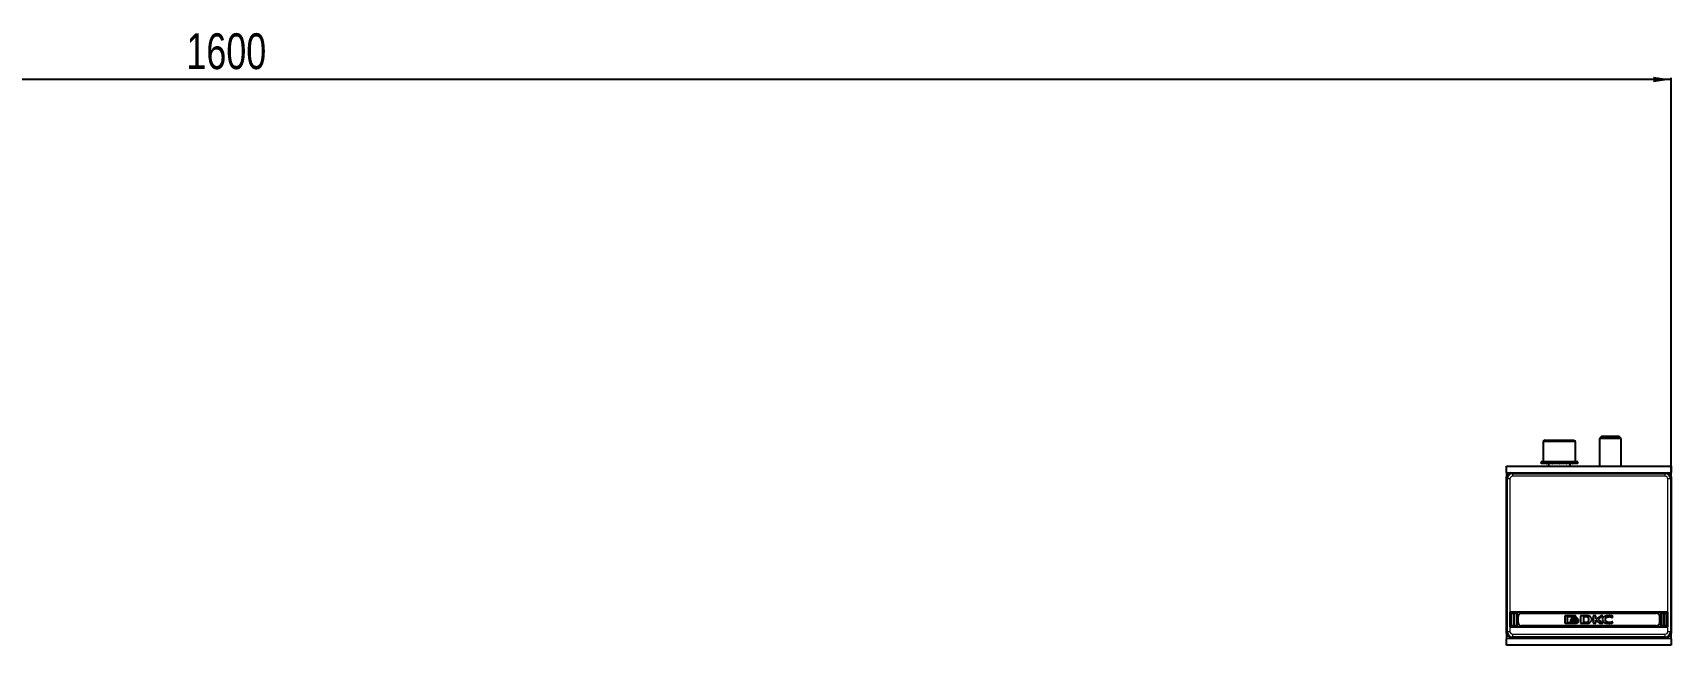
# Model space of a CAD drawing. Header units: millimetres. Extents: x -99 to 5725, y -1571 to 671.
# Drawn here: x 820 to 1736, y 166 to 508 of the extents above; entities that cross this region are included whole.
import ezdxf

# ---------------------------------------------------------------- set-up
doc = ezdxf.new("R2010")
doc.units = ezdxf.units.MM
doc.layers.add('FORMAT', color=7, linetype='Continuous')
doc.styles.add('SLDTEXTSTYLE0', font='TXT', dxfattribs={"width": 0.75})
doc.dimstyles.new('SLDDIMSTYLE0', dxfattribs={"dimtxt": 20, "dimasz": 10, "dimexe": 0, "dimexo": 0.0625, "dimgap": 5, "dimtad": 2, "dimdec": 1, "dimrnd": 1e-09, "dimzin": 12, "dimdsep": 46, "dimtxsty": 'SLDTEXTSTYLE0', "dimsah": 1, "dimcen": 0.09, "dimadec": 0, "dimazin": 3, "dimtfac": 1, "dimtofl": 0, "dimtmove": 0, "dimatfit": 3, "dimfxl": 0, "dimfrac": 2, "dimtolj": 1, "dimtzin": 12, "dimarcsym": 0})

# ---------------------------------------------------------------- blocks, each defined once
blk = doc.blocks.new('_D_3')
at = {"layer": 'FORMAT'}
for p, q in [((135.65, 260.44), (135.65, 483.37)), ((1735.65, 482.37), (135.65, 482.37)), ((1735.65, 260.44), (1735.65, 483.37))]:
    blk.add_line(p, q, dxfattribs=at)
for points in [[(135.65, 482.37), (145.65, 480.83), (145.65, 483.9)], [(1735.65, 482.37), (1725.65, 483.9), (1725.65, 480.83)]]:
    blk.add_solid(points, dxfattribs=at)
at = {"layer": 'FORMAT', "insert": (906.09, 508.15), "char_height": 20, "attachment_point": 1, "style": 'SLDTEXTSTYLE0'}
blk.add_mtext('1600', dxfattribs=at)

msp = doc.modelspace()

# ---------------------------------------------------------------- linework, layer by layer
at = {"color": 7, "linetype": 'Continuous', "lineweight": 25}
for p, q in [((1664.15, 279.95), (1664.15, 268.95)), ((1665.15, 280.95), (1673.59, 280.95)), ((1673.59, 280.95), (1681.15, 280.95)), ((1682.15, 268.95), (1682.15, 279.95)), ((1696.72, 282.95), (1695.65, 281.88)), ((1695.65, 281.88), (1695.65, 266.45)), ((1707.65, 281.88), (1695.65, 281.88)), ((1706.57, 282.95), (1696.72, 282.95)), ((1707.65, 281.88), (1706.57, 282.95)), ((1707.65, 266.45), (1707.65, 281.88)), ((1643.65, 262.95), (1643.65, 266.45)), ((1643.65, 266.45), (1735.65, 266.45)), ((1662.9, 268.95), (1662.9, 267.95)), ((1662.9, 268.95), (1662.9, 268.7)), ((1663.72, 268.95), (1662.9, 268.95)), ((1662.9, 268.95), (1662.9, 268.95)), ((1662.9, 267.95), (1662.9, 268.2)), ((1663.72, 267.95), (1662.9, 267.95)), ((1662.9, 267.95), (1662.9, 267.95)), ((1663.72, 268.95), (1663.82, 268.95)), ((1663.72, 267.95), (1663.82, 267.95)), ((1663.82, 268.95), (1663.82, 268.7)), ((1665.97, 268.95), (1663.82, 268.95)), ((1663.82, 267.95), (1663.82, 268.2)), ((1665.97, 267.95), (1663.82, 267.95)), ((1665.97, 268.95), (1666.15, 268.95)), ((1665.97, 267.95), (1666.15, 267.95)), ((1666.15, 268.95), (1666.15, 268.7)), ((1669.32, 268.95), (1666.15, 268.95)), ((1666.15, 267.95), (1666.15, 268.2)), ((1669.32, 267.95), (1666.15, 267.95)), ((1667.15, 267.95), (1667.15, 266.45)), ((1669.32, 268.95), (1669.55, 268.95)), ((1669.32, 267.95), (1669.55, 267.95)), ((1669.55, 268.95), (1669.55, 268.7)), ((1673.25, 268.95), (1669.55, 268.95)), ((1669.55, 267.95), (1669.55, 268.2)), ((1673.25, 267.95), (1669.55, 267.95)), ((1673.25, 268.95), (1673.33, 268.95)), ((1673.25, 267.95), (1673.41, 267.95)), ((1673.41, 267.95), (1673.5, 267.95)), ((1673.45, 268.95), (1673.5, 268.95)), ((1673.5, 268.95), (1673.5, 268.7)), ((1677.16, 268.95), (1673.5, 268.95)), ((1673.5, 267.95), (1673.5, 268.2)), ((1677.16, 267.95), (1673.5, 267.95)), ((1677.16, 268.95), (1677.39, 268.95)), ((1677.16, 267.95), (1677.39, 267.95)), ((1677.39, 268.95), (1677.39, 268.7)), ((1680.47, 268.95), (1677.39, 268.95)), ((1677.39, 267.95), (1677.39, 268.2)), ((1680.47, 267.95), (1677.39, 267.95)), ((1679.15, 266.45), (1679.15, 267.95)), ((1680.47, 268.95), (1680.64, 268.95)), ((1680.47, 267.95), (1680.64, 267.95)), ((1680.64, 268.95), (1680.64, 268.7)), ((1682.65, 268.95), (1680.64, 268.95)), ((1680.64, 267.95), (1680.64, 268.2)), ((1682.65, 267.95), (1680.64, 267.95)), ((1682.65, 268.95), (1682.75, 268.95)), ((1682.65, 267.95), (1682.75, 267.95)), ((1682.75, 268.95), (1682.75, 268.7)), ((1683.4, 268.95), (1682.75, 268.95)), ((1682.75, 267.95), (1682.75, 268.2)), ((1683.4, 267.95), (1682.75, 267.95)), ((1683.4, 267.95), (1683.4, 268.95)), ((1735.65, 266.45), (1735.65, 262.95)), ((1643.65, 262.95), (1643.65, 260.43)), ((1643.65, 259.81), (1643.65, 260.43)), ((1643.65, 173.6), (1643.65, 259.81)), ((1645.92, 262.7), (1646.55, 262.7)), ((1646.55, 262.7), (1682.15, 262.7)), ((1682.15, 262.7), (1682.15, 262.57)), ((1682.65, 262.44), (1696.65, 262.44)), ((1697.15, 262.57), (1697.15, 262.7)), ((1697.15, 262.7), (1732.75, 262.7)), ((1732.75, 262.7), (1733.37, 262.7)), ((1735.65, 260.43), (1735.65, 262.95)), ((1735.65, 260.43), (1735.65, 259.81)), ((1735.65, 259.81), (1735.65, 173.6)), ((1733.75, 184.91), (1645.55, 184.91)), ((1645.55, 184.91), (1645.55, 176.7)), ((1646.05, 177.4), (1646.05, 184.21)), ((1646.25, 184.41), (1647.35, 184.41)), ((1647.55, 184.21), (1647.55, 177.4)), ((1648.05, 177.4), (1648.05, 184.21)), ((1648.25, 184.41), (1649.35, 184.41)), ((1649.55, 184.21), (1649.55, 177.4)), ((1652.05, 184.41), (1727.25, 184.41)), ((1729.75, 184.21), (1729.75, 177.4)), ((1729.95, 184.41), (1731.05, 184.41)), ((1731.25, 177.4), (1731.25, 184.21)), ((1731.75, 184.21), (1731.75, 177.4)), ((1731.95, 184.41), (1733.05, 184.41)), ((1733.25, 177.4), (1733.25, 184.21)), ((1733.75, 176.7), (1733.75, 184.91)), ((1645.55, 176.7), (1733.75, 176.7)), ((1647.35, 177.2), (1646.25, 177.2)), ((1649.35, 177.2), (1648.25, 177.2)), ((1650.05, 179.2), (1650.05, 182.41)), ((1727.25, 177.2), (1652.05, 177.2)), ((1676.22, 182.47), (1676.22, 179.14)), ((1681.9, 182.91), (1676.65, 182.91)), ((1676.65, 178.7), (1681.9, 178.7)), ((1677.63, 182.57), (1681.81, 182.57)), ((1677.63, 179.04), (1677.63, 182.57)), ((1680.09, 179.03), (1677.63, 179.04)), ((1679.37, 180.89), (1679.37, 180.44)), ((1679.37, 180.18), (1679.37, 179.71)), ((1681.81, 182.57), (1681.81, 182.19)), ((1681.81, 182.19), (1682.33, 182.19)), ((1682.33, 182.19), (1682.33, 182.47)), ((1683.82, 180.34), (1683.82, 180.79)), ((1683.82, 179.61), (1683.82, 180.07)), ((1687.79, 182.92), (1684.97, 182.91)), ((1684.97, 182.91), (1684.97, 178.7)), ((1684.97, 178.7), (1687.65, 178.72)), ((1687.59, 182.34), (1686.55, 182.32)), ((1686.55, 182.32), (1686.55, 179.22)), ((1686.55, 179.22), (1687.5, 179.24)), ((1687.65, 178.72), (1687.66, 178.72)), ((1687.66, 178.72), (1687.68, 178.72)), ((1692.07, 182.91), (1692.07, 178.7)), ((1693.56, 182.91), (1692.07, 182.91)), ((1692.07, 178.7), (1693.58, 178.7)), ((1693.56, 180.93), (1693.56, 182.91)), ((1696.23, 182.91), (1693.56, 180.93)), ((1693.58, 180.47), (1695.59, 178.7)), ((1693.58, 178.7), (1693.58, 180.47)), ((1694.82, 181.04), (1697.36, 182.91)), ((1697.42, 178.7), (1694.82, 181.04)), ((1695.59, 178.7), (1697.42, 178.7)), ((1697.36, 182.91), (1696.23, 182.91)), ((1702.63, 181.88), (1702.82, 181.88)), ((1702.81, 178.94), (1703, 179.48)), ((1702.82, 181.88), (1703.07, 182.61)), ((1703, 179.48), (1702.84, 179.48)), ((1729.25, 179.2), (1729.25, 182.41)), ((1731.05, 177.2), (1729.95, 177.2)), ((1733.05, 177.2), (1731.95, 177.2)), ((1643.65, 172.98), (1643.65, 173.6)), ((1643.65, 172.98), (1643.65, 169.95)), ((1643.65, 166.45), (1643.65, 169.95)), ((1735.65, 166.45), (1643.65, 166.45)), ((1646.55, 170.7), (1645.92, 170.7)), ((1682.15, 170.7), (1646.55, 170.7)), ((1682.15, 170.7), (1682.15, 170.84)), ((1682.65, 170.97), (1696.65, 170.97)), ((1697.15, 170.84), (1697.15, 170.7)), ((1732.75, 170.7), (1697.15, 170.7)), ((1733.37, 170.7), (1732.75, 170.7)), ((1735.65, 173.6), (1735.65, 172.98)), ((1735.65, 169.95), (1735.65, 172.98)), ((1735.65, 169.95), (1735.65, 166.45))]:
    msp.add_line(p, q, dxfattribs=at)
at = {"color": 8, "linetype": 'Continuous', "lineweight": 18}
for p, q in [((1673.64, 279.95), (1664.15, 279.95)), ((1682.15, 279.95), (1673.64, 279.95)), ((1643.65, 262.95), (1735.65, 262.95)), ((1644.1, 259.35), (1643.65, 259.81)), ((1645.55, 259.35), (1644.1, 259.35)), ((1644.1, 174.06), (1644.1, 259.35)), ((1645.55, 259.35), (1645.55, 184.91)), ((1646.55, 262.7), (1647, 262.25)), ((1647, 262.25), (1647, 260.8)), ((1647, 262.25), (1732.3, 262.25)), ((1732.3, 260.8), (1647, 260.8)), ((1732.3, 262.25), (1732.75, 262.7)), ((1732.3, 260.8), (1732.3, 262.25)), ((1733.75, 184.91), (1733.75, 259.35)), ((1735.2, 259.35), (1733.75, 259.35)), ((1735.65, 259.81), (1735.2, 259.35)), ((1735.2, 259.35), (1735.2, 174.06)), ((1646.05, 184.21), (1646.15, 184.21)), ((1646.05, 177.4), (1646.05, 184.21)), ((1646.05, 184.21), (1646.05, 184.21)), ((1646.15, 184.21), (1646.15, 177.4)), ((1646.25, 184.31), (1646.25, 184.41)), ((1646.25, 184.41), (1647.35, 184.41)), ((1646.25, 184.41), (1646.25, 184.41)), ((1647.35, 184.31), (1646.25, 184.31)), ((1647.35, 184.31), (1647.35, 184.41)), ((1647.35, 184.41), (1647.35, 184.41)), ((1647.45, 177.4), (1647.45, 184.21)), ((1647.45, 184.21), (1647.55, 184.21)), ((1647.55, 184.21), (1647.55, 177.4)), ((1647.55, 184.21), (1647.55, 184.21)), ((1648.05, 184.21), (1648.15, 184.21)), ((1648.05, 177.4), (1648.05, 184.21)), ((1648.05, 184.21), (1648.05, 184.21)), ((1648.15, 184.21), (1648.15, 177.4)), ((1648.25, 184.31), (1648.25, 184.41)), ((1648.25, 184.41), (1649.35, 184.41)), ((1648.25, 184.41), (1648.25, 184.41)), ((1649.35, 184.31), (1648.25, 184.31)), ((1649.35, 184.31), (1649.35, 184.41)), ((1649.35, 184.41), (1649.35, 184.41)), ((1649.45, 177.4), (1649.45, 184.21)), ((1649.45, 184.21), (1649.55, 184.21)), ((1649.55, 184.21), (1649.55, 177.4)), ((1649.55, 184.21), (1649.55, 184.21)), ((1652.05, 184.41), (1727.25, 184.41)), ((1652.05, 184.31), (1652.05, 184.41)), ((1652.05, 184.41), (1652.05, 184.41)), ((1727.25, 184.31), (1652.05, 184.31)), ((1727.25, 184.41), (1727.25, 184.31)), ((1727.25, 184.41), (1727.25, 184.41)), ((1729.75, 177.4), (1729.75, 184.21)), ((1729.75, 184.21), (1729.85, 184.21)), ((1729.75, 184.21), (1729.75, 184.21)), ((1729.85, 184.21), (1729.85, 177.4)), ((1729.95, 184.41), (1729.95, 184.31)), ((1729.95, 184.41), (1731.05, 184.41)), ((1729.95, 184.41), (1729.95, 184.41)), ((1731.05, 184.31), (1729.95, 184.31)), ((1731.05, 184.41), (1731.05, 184.31)), ((1731.05, 184.41), (1731.05, 184.41)), ((1731.14, 177.4), (1731.14, 184.21)), ((1731.14, 184.21), (1731.24, 184.21)), ((1731.24, 184.21), (1731.24, 177.4)), ((1731.25, 184.21), (1731.24, 184.21)), ((1731.75, 177.4), (1731.75, 184.21)), ((1731.85, 184.21), (1731.75, 184.21)), ((1731.75, 184.21), (1731.75, 184.21)), ((1731.85, 184.21), (1731.85, 177.4)), ((1731.95, 184.31), (1731.95, 184.41)), ((1731.95, 184.41), (1733.05, 184.41)), ((1731.95, 184.41), (1731.95, 184.41)), ((1733.05, 184.31), (1731.95, 184.31)), ((1733.05, 184.31), (1733.05, 184.41)), ((1733.05, 184.41), (1733.05, 184.41)), ((1733.14, 177.4), (1733.14, 184.21)), ((1733.24, 184.21), (1733.14, 184.21)), ((1733.24, 184.21), (1733.24, 177.4)), ((1733.25, 184.21), (1733.24, 184.21)), ((1643.65, 173.6), (1644.1, 174.06)), ((1644.1, 174.06), (1645.55, 174.06)), ((1645.55, 176.7), (1645.55, 174.06)), ((1646.05, 177.4), (1646.15, 177.4)), ((1646.05, 177.4), (1646.05, 177.4)), ((1646.25, 177.3), (1647.35, 177.3)), ((1646.25, 177.2), (1646.25, 177.3)), ((1647.35, 177.2), (1646.25, 177.2)), ((1646.25, 177.2), (1646.25, 177.2)), ((1647.35, 177.2), (1647.35, 177.3)), ((1647.35, 177.2), (1647.35, 177.2)), ((1647.45, 177.4), (1647.55, 177.4)), ((1647.55, 177.4), (1647.55, 177.4)), ((1648.05, 177.4), (1648.15, 177.4)), ((1648.05, 177.4), (1648.05, 177.4)), ((1648.25, 177.3), (1649.35, 177.3)), ((1648.25, 177.2), (1648.25, 177.3)), ((1649.35, 177.2), (1648.25, 177.2)), ((1648.25, 177.2), (1648.25, 177.2)), ((1649.35, 177.2), (1649.35, 177.3)), ((1649.35, 177.2), (1649.35, 177.2)), ((1649.45, 177.4), (1649.55, 177.4)), ((1649.55, 177.4), (1649.55, 177.4)), ((1650.05, 179.2), (1650.05, 182.41)), ((1650.15, 182.41), (1650.05, 182.41)), ((1650.05, 182.41), (1650.05, 182.41)), ((1650.15, 179.2), (1650.05, 179.2)), ((1650.05, 179.2), (1650.05, 179.2)), ((1650.15, 182.41), (1650.15, 179.2)), ((1652.05, 177.3), (1727.25, 177.3)), ((1652.05, 177.3), (1652.05, 177.2)), ((1727.25, 177.2), (1652.05, 177.2)), ((1652.05, 177.2), (1652.05, 177.2)), ((1727.25, 177.2), (1727.25, 177.3)), ((1727.25, 177.2), (1727.25, 177.2)), ((1729.14, 179.2), (1729.14, 182.41)), ((1729.24, 182.41), (1729.14, 182.41)), ((1729.24, 179.2), (1729.14, 179.2)), ((1729.24, 182.41), (1729.24, 179.2)), ((1729.25, 182.41), (1729.24, 182.41)), ((1729.24, 179.2), (1729.25, 179.2)), ((1729.75, 177.4), (1729.85, 177.4)), ((1729.75, 177.4), (1729.75, 177.4)), ((1729.95, 177.3), (1731.05, 177.3)), ((1729.95, 177.3), (1729.95, 177.2)), ((1731.05, 177.2), (1729.95, 177.2)), ((1729.95, 177.2), (1729.95, 177.2)), ((1731.05, 177.3), (1731.05, 177.2)), ((1731.05, 177.2), (1731.05, 177.2)), ((1731.14, 177.4), (1731.24, 177.4)), ((1731.24, 177.4), (1731.25, 177.4)), ((1731.85, 177.4), (1731.75, 177.4)), ((1731.75, 177.4), (1731.75, 177.4)), ((1731.95, 177.2), (1731.95, 177.3)), ((1731.95, 177.3), (1733.05, 177.3)), ((1733.05, 177.2), (1731.95, 177.2)), ((1731.95, 177.2), (1731.95, 177.2)), ((1733.05, 177.2), (1733.05, 177.3)), ((1733.05, 177.2), (1733.05, 177.2)), ((1733.24, 177.4), (1733.14, 177.4)), ((1733.24, 177.4), (1733.25, 177.4)), ((1733.75, 174.06), (1733.75, 176.7)), ((1733.75, 174.06), (1735.2, 174.06)), ((1735.2, 174.06), (1735.65, 173.6)), ((1735.65, 169.95), (1643.65, 169.95)), ((1647, 171.16), (1646.55, 170.7)), ((1647, 172.61), (1732.3, 172.61)), ((1647, 172.61), (1647, 171.16)), ((1732.3, 171.16), (1647, 171.16)), ((1732.3, 171.16), (1732.3, 172.61)), ((1732.75, 170.7), (1732.3, 171.16))]:
    msp.add_line(p, q, dxfattribs=at)
at = {"color": 7, "linetype": 'Continuous', "lineweight": 25}
for centre, radius, start, end in [((1665.15, 279.95), 1, 90, 180), ((1681.15, 279.95), 1, 0, 90), ((1646.25, 184.21), 0.2, 90, 180), ((1647.35, 184.21), 0.2, 360, 90), ((1648.25, 184.21), 0.2, 90, 180), ((1649.35, 184.21), 0.2, 360, 90), ((1652.05, 182.41), 2, 90, 180), ((1727.25, 182.41), 2, 0, 90), ((1729.95, 184.21), 0.2, 90, 180), ((1731.05, 184.21), 0.2, 360, 90), ((1731.95, 184.21), 0.2, 90, 180), ((1733.05, 184.21), 0.2, 0, 90), ((1646.25, 177.4), 0.2, 180, 270), ((1647.35, 177.4), 0.2, 270, 360), ((1648.25, 177.4), 0.2, 180, 270), ((1649.35, 177.4), 0.2, 270, 360), ((1652.05, 179.2), 2, 180, 270), ((1727.25, 179.2), 2, 270, 0), ((1729.95, 177.4), 0.2, 180, 270), ((1731.05, 177.4), 0.2, 270, 0), ((1731.95, 177.4), 0.2, 180, 270), ((1733.05, 177.4), 0.2, 270, 0)]:
    msp.add_arc(centre, radius, start, end, dxfattribs=at)
at = {"color": 8, "linetype": 'Continuous', "lineweight": 18}
for centre, radius, start, end in [((1646.25, 184.21), 0.198, 90, 180), ((1646.25, 184.21), 0.0982, 90, 180), ((1647.35, 184.21), 0.198, 360, 90), ((1647.35, 184.21), 0.0982, 360, 90), ((1648.25, 184.21), 0.198, 90, 180), ((1648.25, 184.21), 0.0982, 90, 180), ((1649.35, 184.21), 0.198, 360, 90), ((1649.35, 184.21), 0.0982, 360, 90), ((1652.05, 182.41), 2, 90, 180), ((1652.05, 182.41), 1.9, 90, 180), ((1727.25, 182.41), 2, 0, 90), ((1727.25, 182.41), 1.9, 0, 90), ((1729.95, 184.21), 0.198, 90, 180), ((1729.95, 184.21), 0.0982, 90, 180), ((1731.05, 184.21), 0.198, 360, 90), ((1731.05, 184.21), 0.0982, 0, 90), ((1731.95, 184.21), 0.198, 90, 180), ((1731.95, 184.21), 0.0982, 90, 180), ((1733.05, 184.21), 0.198, 0, 90), ((1733.05, 184.21), 0.0982, 0, 90), ((1646.25, 177.4), 0.198, 180, 270), ((1646.25, 177.4), 0.0982, 180, 270), ((1647.35, 177.4), 0.0982, 270, 360), ((1647.35, 177.4), 0.198, 270, 360), ((1648.25, 177.4), 0.198, 180, 270), ((1648.25, 177.4), 0.0982, 180, 270), ((1649.35, 177.4), 0.0982, 270, 360), ((1649.35, 177.4), 0.198, 270, 360), ((1652.05, 179.2), 2, 180, 270), ((1652.05, 179.2), 1.9, 180, 270), ((1727.25, 179.2), 1.9, 270, 0), ((1727.25, 179.2), 2, 270, 0), ((1729.95, 177.4), 0.198, 180, 270), ((1729.95, 177.4), 0.0982, 180, 270), ((1731.05, 177.4), 0.0982, 270, 0), ((1731.05, 177.4), 0.198, 270, 0), ((1731.95, 177.4), 0.198, 180, 270), ((1731.95, 177.4), 0.0982, 180, 270), ((1733.05, 177.4), 0.0982, 270, 0), ((1733.05, 177.4), 0.198, 270, 0)]:
    msp.add_arc(centre, radius, start, end, dxfattribs=at)
at = {"color": 7, "linetype": 'Continuous', "lineweight": 25}
for centre, major_axis, ratio, start_param, end_param in [((1646.7, 259.65), (2.27, -2.27), 0.935113, 2.575748, 3.707437), ((1682.65, 262.57), (0.5, 0), 0.267949, 3.141593, 4.712389), ((1696.65, 262.57), (0.5, 0), 0.267949, 4.712389, 6.283185), ((1732.6, 259.65), (-2.27, -2.27), 0.935113, 2.575748, 3.707437), ((1646.7, 173.76), (2.27, 2.27), 0.935113, 2.575748, 3.707437), ((1682.65, 170.84), (0.5, 0), 0.267949, 1.570796, 3.141593), ((1696.65, 170.84), (0.5, 0), 0.267949, 0, 1.570796), ((1732.6, 173.76), (-2.27, 2.27), 0.935113, 2.575748, 3.707437)]:
    msp.add_ellipse(centre, major_axis=major_axis, ratio=ratio, start_param=start_param, end_param=end_param, dxfattribs=at)
at = {"color": 8, "linetype": 'Continuous', "lineweight": 18}
for centre, major_axis, ratio, start_param, end_param in [((1647.1, 259.25), (2.13, -2.13), 0.997754, 2.389713, 3.893472), ((1647.1, 259.25), (1.13, -1.13), 0.935113, 2.389713, 3.893472), ((1732.19, 259.25), (2.13, 2.13), 0.997754, 5.531306, 7.035065), ((1732.19, 259.25), (-1.13, -1.13), 0.935113, 2.389713, 3.893472), ((1647.1, 174.16), (2.13, 2.13), 0.997754, 2.389713, 3.893472), ((1647.1, 174.16), (1.13, 1.13), 0.935113, 2.389713, 3.893472), ((1732.19, 174.16), (-1.13, 1.13), 0.935113, 2.389713, 3.893472), ((1732.19, 174.16), (-2.13, 2.13), 0.997754, 2.389713, 3.893472)]:
    msp.add_ellipse(centre, major_axis=major_axis, ratio=ratio, start_param=start_param, end_param=end_param, dxfattribs=at)
at = {"color": 7, "linetype": 'Continuous', "lineweight": 25}
for points, knots in [([(1662.9, 268.7), (1662.9, 268.75), (1662.9, 268.81), (1662.9, 268.89), (1662.9, 268.93), (1662.9, 268.95)], [0, 0, 0, 0, 0.499981, 0.749988, 1, 1, 1, 1]), ([(1662.9, 267.95), (1662.9, 267.98), (1662.9, 268.02), (1662.9, 268.1), (1662.9, 268.16), (1662.9, 268.2)], [0, 0, 0, 0, 0.25014, 0.50028, 1, 1, 1, 1]), ([(1663.82, 268.7), (1663.8, 268.75), (1663.77, 268.81), (1663.74, 268.89), (1663.72, 268.93), (1663.72, 268.95)], [0, 0, 0, 0, 0.499981, 0.749988, 1, 1, 1, 1]), ([(1663.72, 267.95), (1663.72, 267.98), (1663.74, 268.02), (1663.77, 268.1), (1663.8, 268.16), (1663.82, 268.2)], [0, 0, 0, 0, 0.25014, 0.50028, 1, 1, 1, 1]), ([(1666.15, 268.7), (1666.12, 268.75), (1666.07, 268.81), (1666.01, 268.89), (1665.98, 268.93), (1665.97, 268.95)], [0, 0, 0, 0, 0.499981, 0.749988, 1, 1, 1, 1]), ([(1665.97, 267.95), (1665.98, 267.98), (1666.01, 268.02), (1666.07, 268.1), (1666.12, 268.16), (1666.15, 268.2)], [0, 0, 0, 0, 0.25014, 0.50028, 1, 1, 1, 1]), ([(1669.55, 268.7), (1669.51, 268.75), (1669.45, 268.81), (1669.37, 268.89), (1669.34, 268.93), (1669.32, 268.95)], [0, 0, 0, 0, 0.4999808, 0.7499881, 1, 1, 1, 1]), ([(1669.32, 267.95), (1669.34, 267.98), (1669.37, 268.02), (1669.45, 268.1), (1669.51, 268.16), (1669.55, 268.2)], [0, 0, 0, 0, 0.2501401, 0.5002802, 1, 1, 1, 1]), ([(1673.5, 268.7), (1673.45, 268.75), (1673.39, 268.81), (1673.31, 268.89), (1673.27, 268.93), (1673.25, 268.95)], [0, 0, 0, 0, 0.499981, 0.749988, 1, 1, 1, 1]), ([(1673.25, 267.95), (1673.27, 267.98), (1673.31, 268.02), (1673.39, 268.1), (1673.45, 268.16), (1673.5, 268.2)], [0, 0, 0, 0, 0.25014, 0.50028, 1, 1, 1, 1]), ([(1673.5, 268.7), (1673.48, 268.78), (1673.45, 268.91), (1673.42, 268.94), (1673.41, 268.95)], [0, 0, 0, 0, 0.561794, 1, 1, 1, 1]), ([(1673.5, 268.2), (1673.48, 268.13), (1673.45, 268), (1673.42, 267.97), (1673.41, 267.95)], [0, 0, 0, 0, 0.561794, 1, 1, 1, 1]), ([(1677.39, 268.7), (1677.35, 268.75), (1677.3, 268.81), (1677.22, 268.89), (1677.18, 268.93), (1677.16, 268.95)], [0, 0, 0, 0, 0.499981, 0.749988, 1, 1, 1, 1]), ([(1677.16, 267.95), (1677.18, 267.98), (1677.22, 268.02), (1677.3, 268.1), (1677.35, 268.16), (1677.39, 268.2)], [0, 0, 0, 0, 0.25014, 0.50028, 1, 1, 1, 1]), ([(1680.64, 268.7), (1680.61, 268.75), (1680.57, 268.81), (1680.51, 268.89), (1680.48, 268.93), (1680.47, 268.95)], [0, 0, 0, 0, 0.4999808, 0.7499881, 1, 1, 1, 1]), ([(1680.47, 267.95), (1680.48, 267.98), (1680.51, 268.02), (1680.57, 268.1), (1680.61, 268.16), (1680.64, 268.2)], [0, 0, 0, 0, 0.2501401, 0.5002802, 1, 1, 1, 1]), ([(1682.75, 268.7), (1682.73, 268.75), (1682.71, 268.81), (1682.68, 268.89), (1682.66, 268.93), (1682.65, 268.95)], [0, 0, 0, 0, 0.499981, 0.749988, 1, 1, 1, 1]), ([(1682.65, 267.95), (1682.66, 267.98), (1682.68, 268.02), (1682.71, 268.1), (1682.73, 268.16), (1682.75, 268.2)], [0, 0, 0, 0, 0.25014, 0.50028, 1, 1, 1, 1]), ([(1676.65, 182.91), (1676.59, 182.9), (1676.46, 182.88), (1676.32, 182.76), (1676.24, 182.62), (1676.23, 182.52), (1676.22, 182.47)], [0, 0, 0, 0, 0.281303, 0.555629, 0.773878, 1, 1, 1, 1]), ([(1676.22, 179.14), (1676.23, 179.08), (1676.24, 178.95), (1676.36, 178.81), (1676.5, 178.72), (1676.6, 178.71), (1676.65, 178.7)], [0, 0, 0, 0, 0.285197, 0.560428, 0.777044, 1, 1, 1, 1]), ([(1681.62, 179.89), (1681.32, 179.91), (1680.77, 179.94), (1680.09, 180.18), (1679.6, 180.49), (1679.44, 180.76), (1679.37, 180.89)], [0, 0, 0, 0, 0.341641, 0.638783, 0.834973, 1, 1, 1, 1]), ([(1679.37, 180.44), (1679.43, 180.33), (1679.55, 180.1), (1679.89, 179.85), (1680.56, 179.52), (1681.17, 179.48), (1681.62, 179.44)], [0, 0, 0, 0, 0.13872, 0.298957, 0.48357, 1, 1, 1, 1]), ([(1681.62, 179.18), (1681.32, 179.19), (1680.77, 179.22), (1680.09, 179.47), (1679.6, 179.78), (1679.44, 180.05), (1679.37, 180.18)], [0, 0, 0, 0, 0.34171, 0.638876, 0.835038, 1, 1, 1, 1]), ([(1679.37, 179.71), (1679.41, 179.63), (1679.48, 179.48), (1679.73, 179.23), (1679.95, 179.11), (1680.09, 179.03)], [0, 0, 0, 0, 0.244932, 0.514807, 1, 1, 1, 1]), ([(1681.62, 181.95), (1681.37, 181.94), (1680.9, 181.91), (1680.32, 181.68), (1679.9, 181.39), (1679.75, 181.14), (1679.68, 181.02)], [0, 0, 0, 0, 0.32886, 0.621368, 0.822445, 1, 1, 1, 1]), ([(1679.68, 181.02), (1679.7, 180.99), (1679.72, 180.93), (1679.76, 180.87), (1679.77, 180.85)], [0, 0, 0, 0, 0.556647, 1, 1, 1, 1]), ([(1679.77, 180.85), (1679.88, 180.97), (1680.12, 181.23), (1680.75, 181.53), (1681.28, 181.58), (1681.62, 181.61)], [0, 0, 0, 0, 0.235625, 0.507433, 1, 1, 1, 1]), ([(1681.62, 181.41), (1681.22, 181.37), (1680.69, 181.32), (1680.12, 181.01), (1679.94, 180.83), (1679.85, 180.75)], [0, 0, 0, 0, 0.6070991, 0.8137809, 1, 1, 1, 1]), ([(1679.85, 180.75), (1679.88, 180.71), (1679.94, 180.65), (1680, 180.6), (1680.03, 180.58)], [0, 0, 0, 0, 0.548878, 1, 1, 1, 1]), ([(1680.03, 180.58), (1680.29, 180.73), (1680.78, 181.02), (1681.35, 181.05), (1681.62, 181.07)], [0, 0, 0, 0, 0.521089, 1, 1, 1, 1]), ([(1681.62, 180.85), (1681.32, 180.83), (1680.82, 180.8), (1680.38, 180.57), (1680.2, 180.48)], [0, 0, 0, 0, 0.591571, 1, 1, 1, 1]), ([(1680.2, 180.48), (1680.26, 180.45), (1680.38, 180.39), (1680.51, 180.34), (1680.57, 180.32)], [0, 0, 0, 0, 0.541848, 1, 1, 1, 1]), ([(1680.57, 180.32), (1680.75, 180.38), (1681.1, 180.49), (1681.45, 180.5), (1681.62, 180.51)], [0, 0, 0, 0, 0.540329, 1, 1, 1, 1]), ([(1683.57, 180.99), (1683.52, 181.09), (1683.41, 181.3), (1683.11, 181.55), (1682.54, 181.87), (1682.01, 181.92), (1681.62, 181.95)], [0, 0, 0, 0, 0.149079, 0.314363, 0.498773, 1, 1, 1, 1]), ([(1681.62, 181.61), (1681.84, 181.6), (1682.27, 181.57), (1682.81, 181.38), (1683.22, 181.14), (1683.39, 180.93), (1683.47, 180.83)], [0, 0, 0, 0, 0.322978, 0.614423, 0.818337, 1, 1, 1, 1]), ([(1683.39, 180.74), (1683.28, 180.85), (1683.04, 181.08), (1682.43, 181.34), (1681.94, 181.38), (1681.62, 181.41)], [0, 0, 0, 0, 0.239541, 0.512395, 1, 1, 1, 1]), ([(1681.62, 181.07), (1681.96, 181.05), (1682.53, 181.01), (1683.01, 180.7), (1683.2, 180.58)], [0, 0, 0, 0, 0.598426, 1, 1, 1, 1]), ([(1683.04, 180.48), (1682.8, 180.6), (1682.35, 180.82), (1681.85, 180.84), (1681.62, 180.85)], [0, 0, 0, 0, 0.528395, 1, 1, 1, 1]), ([(1683.82, 180.79), (1683.76, 180.69), (1683.61, 180.48), (1683.27, 180.26), (1682.62, 179.97), (1682.04, 179.92), (1681.62, 179.89)], [0, 0, 0, 0, 0.141525, 0.304329, 0.489562, 1, 1, 1, 1]), ([(1681.62, 180.51), (1681.83, 180.5), (1682.18, 180.48), (1682.52, 180.37), (1682.66, 180.33)], [0, 0, 0, 0, 0.579402, 1, 1, 1, 1]), ([(1681.62, 179.44), (1681.9, 179.46), (1682.42, 179.48), (1683.07, 179.7), (1683.56, 179.98), (1683.74, 180.22), (1683.82, 180.34)], [0, 0, 0, 0, 0.3364402, 0.6325754, 0.831337, 1, 1, 1, 1]), ([(1683.82, 180.07), (1683.76, 179.98), (1683.61, 179.77), (1683.27, 179.54), (1682.62, 179.25), (1682.04, 179.21), (1681.62, 179.18)], [0, 0, 0, 0, 0.141571, 0.304387, 0.489612, 1, 1, 1, 1]), ([(1682.33, 182.47), (1682.32, 182.53), (1682.31, 182.66), (1682.19, 182.8), (1682.05, 182.89), (1681.95, 182.9), (1681.9, 182.91)], [0, 0, 0, 0, 0.285248, 0.560563, 0.777151, 1, 1, 1, 1]), ([(1681.9, 178.7), (1682.11, 178.73), (1682.55, 178.77), (1683.1, 179.01), (1683.56, 179.28), (1683.74, 179.51), (1683.82, 179.61)], [0, 0, 0, 0, 0.289383, 0.6003015, 0.8229285, 1, 1, 1, 1]), ([(1682.66, 180.33), (1682.74, 180.35), (1682.87, 180.39), (1682.99, 180.46), (1683.04, 180.48)], [0, 0, 0, 0, 0.5753959, 1, 1, 1, 1]), ([(1683.2, 180.58), (1683.24, 180.61), (1683.31, 180.66), (1683.37, 180.71), (1683.39, 180.74)], [0, 0, 0, 0, 0.569699, 1, 1, 1, 1]), ([(1683.47, 180.83), (1683.49, 180.86), (1683.53, 180.91), (1683.56, 180.96), (1683.57, 180.99)], [0, 0, 0, 0, 0.564632, 1, 1, 1, 1]), ([(1687.5, 179.24), (1687.77, 179.25), (1688.28, 179.26), (1688.9, 179.41), (1689.26, 179.69), (1689.45, 179.98), (1689.57, 180.36), (1689.58, 180.65), (1689.59, 180.81)], [0, 0, 0, 0, 0.274676, 0.503042, 0.607381, 0.716579, 0.843412, 1, 1, 1, 1]), ([(1688.24, 182.28), (1688.11, 182.3), (1687.89, 182.33), (1687.68, 182.34), (1687.59, 182.34)], [0, 0, 0, 0, 0.586635, 1, 1, 1, 1]), ([(1687.68, 178.72), (1687.79, 178.72), (1688.01, 178.72), (1688.23, 178.73), (1688.35, 178.74)], [0, 0, 0, 0, 0.486421, 1, 1, 1, 1]), ([(1690.16, 182.49), (1690, 182.56), (1689.64, 182.73), (1688.84, 182.89), (1688.21, 182.91), (1687.79, 182.92)], [0, 0, 0, 0, 0.216742, 0.489643, 1, 1, 1, 1]), ([(1689.59, 180.81), (1689.58, 180.94), (1689.58, 181.18), (1689.51, 181.51), (1689.38, 181.77), (1689.15, 182), (1688.75, 182.18), (1688.42, 182.25), (1688.24, 182.28)], [0, 0, 0, 0, 0.1768081, 0.3192306, 0.4393795, 0.5523951, 0.7492045, 1, 1, 1, 1]), ([(1688.35, 178.74), (1688.55, 178.75), (1688.91, 178.76), (1689.27, 178.83), (1689.43, 178.86)], [0, 0, 0, 0, 0.55183, 1, 1, 1, 1]), ([(1689.43, 178.86), (1689.65, 178.92), (1690.07, 179.05), (1690.6, 179.42), (1691, 179.87), (1691.24, 180.39), (1691.29, 180.96), (1691.13, 181.53), (1690.75, 182.08), (1690.36, 182.34), (1690.16, 182.49)], [0, 0, 0, 0, 0.138091, 0.265455, 0.384013, 0.496103, 0.605759, 0.71979, 0.847662, 1, 1, 1, 1]), ([(1700.96, 182.96), (1700.47, 182.93), (1699.54, 182.88), (1698.31, 182.44), (1697.55, 181.86), (1697.2, 181.3), (1697.17, 181), (1697.15, 180.86)], [0, 0, 0, 0, 0.315674, 0.58952, 0.813199, 0.909026, 1, 1, 1, 1]), ([(1697.15, 180.86), (1697.17, 180.64), (1697.21, 180.21), (1697.58, 179.6), (1698.3, 179.07), (1699.46, 178.7), (1700.4, 178.67), (1700.95, 178.65)], [0, 0, 0, 0, 0.1305321, 0.2660311, 0.4239974, 0.666819, 1, 1, 1, 1]), ([(1698.82, 180.76), (1698.84, 180.93), (1698.88, 181.26), (1699.18, 181.71), (1699.64, 182.08), (1700.26, 182.36), (1700.75, 182.39), (1701, 182.41)], [0, 0, 0, 0, 0.165415, 0.334737, 0.516014, 0.747902, 1, 1, 1, 1]), ([(1701, 179.11), (1700.68, 179.14), (1700.08, 179.19), (1699.36, 179.62), (1698.91, 180.16), (1698.85, 180.56), (1698.82, 180.76)], [0, 0, 0, 0, 0.317455, 0.60205, 0.80504, 1, 1, 1, 1]), ([(1700.95, 178.65), (1701.31, 178.66), (1701.95, 178.69), (1702.55, 178.87), (1702.81, 178.94)], [0, 0, 0, 0, 0.5776526, 1, 1, 1, 1]), ([(1703.07, 182.61), (1702.71, 182.72), (1702.02, 182.93), (1701.3, 182.95), (1700.96, 182.96)], [0, 0, 0, 0, 0.5368, 1, 1, 1, 1]), ([(1701, 182.41), (1701.34, 182.38), (1701.93, 182.33), (1702.42, 182.02), (1702.63, 181.88)], [0, 0, 0, 0, 0.5796082, 1, 1, 1, 1]), ([(1702.84, 179.48), (1702.51, 179.36), (1701.92, 179.14), (1701.29, 179.12), (1701, 179.11)], [0, 0, 0, 0, 0.5476433, 1, 1, 1, 1])]:
    msp.add_open_spline(points, degree=3, knots=knots, dxfattribs=at)

# ---------------------------------------------------------------- dimensions: what is measured, and where the dimension line sits
at = {"layer": 'FORMAT'}
dim = msp.add_linear_dim(base=(135.65, 482.37), p1=(1735.65, 260.43), p2=(135.65, 260.43), angle=0, dimstyle='SLDDIMSTYLE0', dxfattribs=at)
dim.commit()
dim.dimension.update_dxf_attribs({"geometry": '_D_3', "text_midpoint": (935.65, 482.37), "dimtype": 160})

doc.saveas('drawing.dxf')
